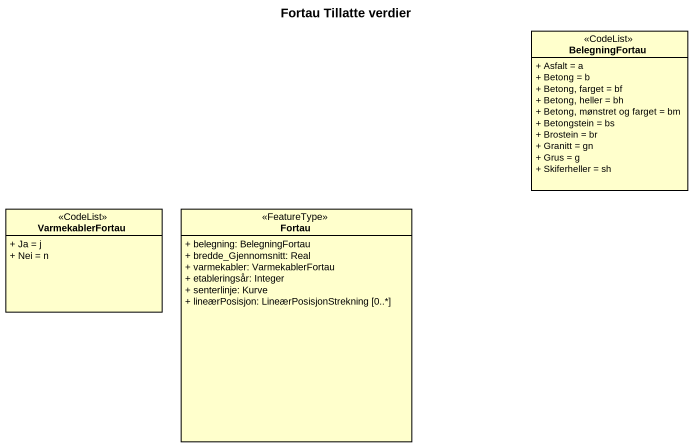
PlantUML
@startuml
title Fortau Tillatte verdier
hide circle
hide empty members
skinparam classAttributeIconSize 0
class BelegningFortau <<CodeList>> {
  + Asfalt = a
  + Betong = b
  + Betong, farget = bf
  + Betong, heller = bh
  + Betong, mønstret og farget = bm
  + Betongstein = bs
  + Brostein = br
  + Granitt = gn
  + Grus = g
  + Skiferheller = sh
}
class VarmekablerFortau <<CodeList>> {
  + Ja = j
  + Nei = n
}
class Fortau <<FeatureType>> {
  + belegning: BelegningFortau
  + bredde_Gjennomsnitt: Real
  + varmekabler: VarmekablerFortau
  + etableringsår: Integer
  + senterlinje: Kurve
  + lineærPosisjon: LineærPosisjonStrekning [0..*]
}
@enduml
